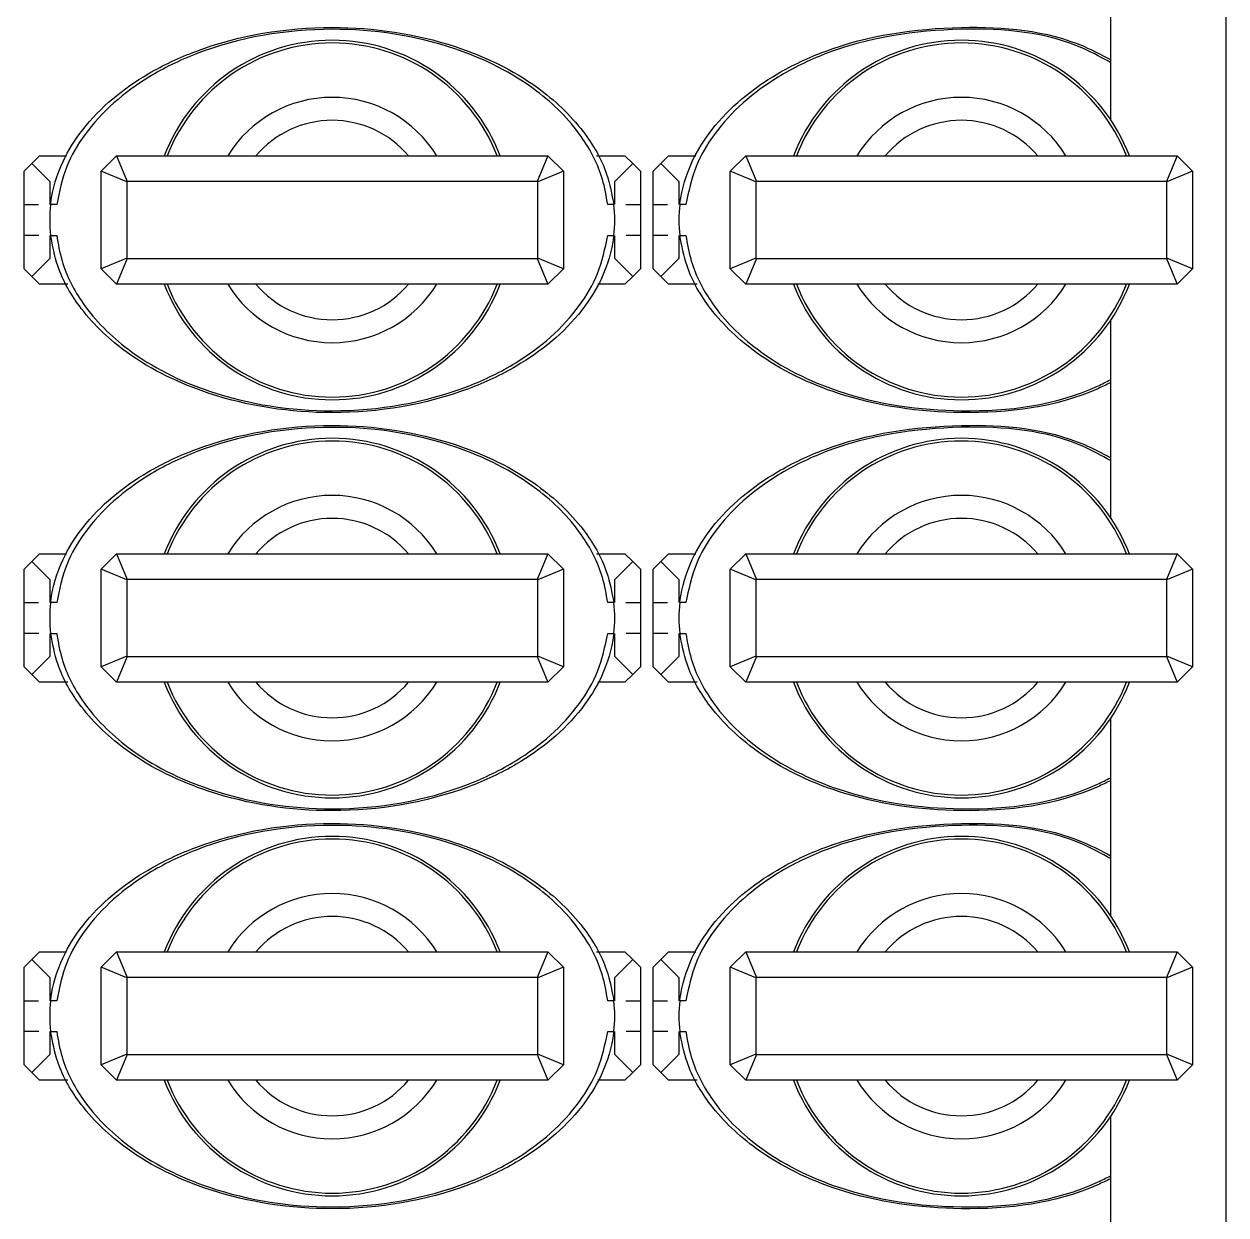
# Model space of a CAD drawing. Header units: millimetres. Extents: x 10 to 584, y 10 to 410.
# Drawn here: x 490.216 to 491.776, y 310.087 to 311.633 of the extents above; entities that cross this region are included whole.
import ezdxf

# ---------------------------------------------------------------- set-up
doc = ezdxf.new("R2010")
doc.units = ezdxf.units.MM

msp = doc.modelspace()

# ---------------------------------------------------------------- linework, layer by layer
at = {"color": 7, "linetype": 'Continuous', "lineweight": 25}
for p, q in [((491.77622, 314.51165), (491.77622, 304.51165)), ((491.62622, 311.76434), (491.62622, 311.50895)), ((490.22622, 311.45165), (490.23622, 311.46165)), ((490.23622, 311.46165), (490.27145, 311.46165)), ((490.31622, 311.44165), (490.33622, 311.46165)), ((490.33622, 311.46165), (490.89622, 311.46165)), ((490.33622, 311.46165), (490.35003, 311.42831)), ((490.89622, 311.46165), (490.88241, 311.42831)), ((490.89622, 311.46165), (490.91622, 311.44165)), ((490.95925, 311.46165), (490.99622, 311.46165)), ((490.99622, 311.46165), (491.00622, 311.45165)), ((491.04289, 311.45165), (491.05289, 311.46165)), ((491.05289, 311.46165), (491.08811, 311.46165)), ((491.13289, 311.44165), (491.15289, 311.46165)), ((491.15289, 311.46165), (491.16669, 311.42831)), ((491.15289, 311.46165), (491.71289, 311.46165)), ((491.71289, 311.46165), (491.69908, 311.42831)), ((491.71289, 311.46165), (491.73289, 311.44165)), ((490.21622, 311.44165), (490.22622, 311.45165)), ((490.21622, 311.39831), (490.21622, 311.44165)), ((490.22622, 311.45165), (490.24955, 311.42831)), ((490.31622, 311.31498), (490.31622, 311.44165)), ((490.34955, 311.42784), (490.31622, 311.44165)), ((490.91622, 311.44165), (490.88289, 311.42784)), ((490.91622, 311.44165), (490.91622, 311.31498)), ((490.98289, 311.42831), (491.00622, 311.45165)), ((491.00622, 311.45165), (491.01622, 311.44165)), ((491.01622, 311.44165), (491.01622, 311.39831)), ((491.03289, 311.44165), (491.04289, 311.45165)), ((491.03289, 311.39831), (491.03289, 311.44165)), ((491.04289, 311.45165), (491.06622, 311.42831)), ((491.13289, 311.31498), (491.13289, 311.44165)), ((491.16622, 311.42784), (491.13289, 311.44165)), ((491.73289, 311.44165), (491.69955, 311.42784)), ((491.73289, 311.44165), (491.73289, 311.31498)), ((490.24955, 311.42831), (490.24955, 311.39831)), ((490.35003, 311.42831), (490.34955, 311.42784)), ((490.34955, 311.42784), (490.34955, 311.32879)), ((490.88241, 311.42831), (490.35003, 311.42831)), ((490.88289, 311.42784), (490.88241, 311.42831)), ((490.88289, 311.32879), (490.88289, 311.42784)), ((490.98289, 311.39831), (490.98289, 311.42831)), ((491.06622, 311.42831), (491.06622, 311.39831)), ((491.16669, 311.42831), (491.16622, 311.42784)), ((491.16622, 311.42784), (491.16622, 311.32879)), ((491.69908, 311.42831), (491.16669, 311.42831)), ((491.69955, 311.42784), (491.69908, 311.42831)), ((491.69955, 311.32879), (491.69955, 311.42784)), ((490.25865, 311.39831), (490.25073, 311.39831)), ((490.98171, 311.39831), (490.97388, 311.39831)), ((491.07532, 311.39831), (491.0674, 311.39831)), ((490.21622, 311.31498), (490.21622, 311.35831)), ((490.24955, 311.35831), (490.24955, 311.32831)), ((490.25073, 311.35831), (490.25857, 311.35831)), ((490.97379, 311.35831), (490.98171, 311.35831)), ((490.98289, 311.32831), (490.98289, 311.35831)), ((491.01622, 311.35831), (491.01622, 311.31498)), ((491.03289, 311.31498), (491.03289, 311.35831)), ((491.06622, 311.35831), (491.06622, 311.32831)), ((491.0674, 311.35831), (491.07523, 311.35831)), ((490.22622, 311.30498), (490.21622, 311.31498)), ((490.24955, 311.32831), (490.22622, 311.30498)), ((490.34955, 311.32879), (490.31622, 311.31498)), ((490.33622, 311.29498), (490.31622, 311.31498)), ((490.35003, 311.32831), (490.33622, 311.29498)), ((490.34955, 311.32879), (490.35003, 311.32831)), ((490.35003, 311.32831), (490.88241, 311.32831)), ((490.88241, 311.32831), (490.88289, 311.32879)), ((490.88241, 311.32831), (490.89622, 311.29498)), ((490.91622, 311.31498), (490.88289, 311.32879)), ((490.91622, 311.31498), (490.89622, 311.29498)), ((491.00622, 311.30498), (490.98289, 311.32831)), ((491.01622, 311.31498), (491.00622, 311.30498)), ((491.04289, 311.30498), (491.03289, 311.31498)), ((491.06622, 311.32831), (491.04289, 311.30498)), ((491.16622, 311.32879), (491.13289, 311.31498)), ((491.15289, 311.29498), (491.13289, 311.31498)), ((491.16669, 311.32831), (491.15289, 311.29498)), ((491.16622, 311.32879), (491.16669, 311.32831)), ((491.16669, 311.32831), (491.69908, 311.32831)), ((491.69908, 311.32831), (491.69955, 311.32879)), ((491.69908, 311.32831), (491.71289, 311.29498)), ((491.73289, 311.31498), (491.69955, 311.32879)), ((491.73289, 311.31498), (491.71289, 311.29498)), ((490.23622, 311.29498), (490.22622, 311.30498)), ((491.00622, 311.30498), (490.99622, 311.29498)), ((491.05289, 311.29498), (491.04289, 311.30498)), ((490.27319, 311.29498), (490.23622, 311.29498)), ((490.89622, 311.29498), (490.33622, 311.29498)), ((490.99622, 311.29498), (490.96099, 311.29498)), ((491.08986, 311.29498), (491.05289, 311.29498)), ((491.71289, 311.29498), (491.15289, 311.29498)), ((491.62622, 311.24767), (491.62622, 310.99229)), ((490.22622, 310.93498), (490.23622, 310.94498)), ((490.23622, 310.94498), (490.27145, 310.94498)), ((490.31622, 310.92498), (490.33622, 310.94498)), ((490.33622, 310.94498), (490.89622, 310.94498)), ((490.33622, 310.94498), (490.35003, 310.91165)), ((490.89622, 310.94498), (490.88241, 310.91165)), ((490.89622, 310.94498), (490.91622, 310.92498)), ((490.95925, 310.94498), (490.99622, 310.94498)), ((490.99622, 310.94498), (491.00622, 310.93498)), ((491.04289, 310.93498), (491.05289, 310.94498)), ((491.05289, 310.94498), (491.08811, 310.94498)), ((491.13289, 310.92498), (491.15289, 310.94498)), ((491.15289, 310.94498), (491.71289, 310.94498)), ((491.15289, 310.94498), (491.16669, 310.91165)), ((491.71289, 310.94498), (491.69908, 310.91165)), ((491.71289, 310.94498), (491.73289, 310.92498)), ((490.21622, 310.92498), (490.22622, 310.93498)), ((490.21622, 310.88165), (490.21622, 310.92498)), ((490.22622, 310.93498), (490.24955, 310.91165)), ((490.31622, 310.79831), (490.31622, 310.92498)), ((490.34955, 310.91117), (490.31622, 310.92498)), ((490.91622, 310.92498), (490.88289, 310.91117)), ((490.91622, 310.92498), (490.91622, 310.79831)), ((490.98289, 310.91165), (491.00622, 310.93498)), ((491.00622, 310.93498), (491.01622, 310.92498)), ((491.01622, 310.92498), (491.01622, 310.88165)), ((491.03289, 310.92498), (491.04289, 310.93498)), ((491.03289, 310.88165), (491.03289, 310.92498)), ((491.04289, 310.93498), (491.06622, 310.91165)), ((491.13289, 310.79831), (491.13289, 310.92498)), ((491.16622, 310.91117), (491.13289, 310.92498)), ((491.73289, 310.92498), (491.69955, 310.91117)), ((491.73289, 310.92498), (491.73289, 310.79831)), ((490.24955, 310.91165), (490.24955, 310.88165)), ((490.35003, 310.91165), (490.34955, 310.91117)), ((490.34955, 310.91117), (490.34955, 310.81212)), ((490.88241, 310.91165), (490.35003, 310.91165)), ((490.88289, 310.91117), (490.88241, 310.91165)), ((490.88289, 310.81212), (490.88289, 310.91117)), ((490.98289, 310.88165), (490.98289, 310.91165)), ((491.06622, 310.91165), (491.06622, 310.88165)), ((491.16669, 310.91165), (491.16622, 310.91117)), ((491.16622, 310.91117), (491.16622, 310.81212)), ((491.69908, 310.91165), (491.16669, 310.91165)), ((491.69955, 310.91117), (491.69908, 310.91165)), ((491.69955, 310.81212), (491.69955, 310.91117)), ((490.25865, 310.88165), (490.25073, 310.88165)), ((490.98171, 310.88165), (490.97388, 310.88165)), ((491.07532, 310.88165), (491.0674, 310.88165)), ((490.21622, 310.79831), (490.21622, 310.84165)), ((490.24955, 310.84165), (490.24955, 310.81165)), ((490.25073, 310.84165), (490.25857, 310.84165)), ((490.97379, 310.84165), (490.98171, 310.84165)), ((490.98289, 310.81165), (490.98289, 310.84165)), ((491.01622, 310.84165), (491.01622, 310.79831)), ((491.03289, 310.79831), (491.03289, 310.84165)), ((491.06622, 310.84165), (491.06622, 310.81165)), ((491.0674, 310.84165), (491.07523, 310.84165)), ((490.24955, 310.81165), (490.22622, 310.78831)), ((490.34955, 310.81212), (490.31622, 310.79831)), ((490.35003, 310.81165), (490.33622, 310.77831)), ((490.34955, 310.81212), (490.35003, 310.81165)), ((490.35003, 310.81165), (490.88241, 310.81165)), ((490.88241, 310.81165), (490.88289, 310.81212)), ((490.88241, 310.81165), (490.89622, 310.77831)), ((490.91622, 310.79831), (490.88289, 310.81212)), ((491.00622, 310.78831), (490.98289, 310.81165)), ((491.06622, 310.81165), (491.04289, 310.78831)), ((491.16622, 310.81212), (491.13289, 310.79831)), ((491.16669, 310.81165), (491.15289, 310.77831)), ((491.16622, 310.81212), (491.16669, 310.81165)), ((491.16669, 310.81165), (491.69908, 310.81165)), ((491.69908, 310.81165), (491.69955, 310.81212)), ((491.69908, 310.81165), (491.71289, 310.77831)), ((491.73289, 310.79831), (491.69955, 310.81212)), ((490.22622, 310.78831), (490.21622, 310.79831)), ((490.23622, 310.77831), (490.22622, 310.78831)), ((490.33622, 310.77831), (490.31622, 310.79831)), ((490.91622, 310.79831), (490.89622, 310.77831)), ((491.00622, 310.78831), (490.99622, 310.77831)), ((491.01622, 310.79831), (491.00622, 310.78831)), ((491.04289, 310.78831), (491.03289, 310.79831)), ((491.05289, 310.77831), (491.04289, 310.78831)), ((491.15289, 310.77831), (491.13289, 310.79831)), ((491.73289, 310.79831), (491.71289, 310.77831)), ((490.27319, 310.77831), (490.23622, 310.77831)), ((490.89622, 310.77831), (490.33622, 310.77831)), ((490.99622, 310.77831), (490.96099, 310.77831)), ((491.08986, 310.77831), (491.05289, 310.77831)), ((491.71289, 310.77831), (491.15289, 310.77831)), ((491.62622, 310.73101), (491.62622, 310.47562)), ((490.22622, 310.41831), (490.23622, 310.42831)), ((490.23622, 310.42831), (490.27145, 310.42831)), ((490.31622, 310.40831), (490.33622, 310.42831)), ((490.33622, 310.42831), (490.35003, 310.39498)), ((490.33622, 310.42831), (490.89622, 310.42831)), ((490.89622, 310.42831), (490.88241, 310.39498)), ((490.89622, 310.42831), (490.91622, 310.40831)), ((490.95925, 310.42831), (490.99622, 310.42831)), ((490.99622, 310.42831), (491.00622, 310.41831)), ((491.04289, 310.41831), (491.05289, 310.42831)), ((491.05289, 310.42831), (491.08811, 310.42831)), ((491.13289, 310.40831), (491.15289, 310.42831)), ((491.15289, 310.42831), (491.71289, 310.42831)), ((491.15289, 310.42831), (491.16669, 310.39498)), ((491.71289, 310.42831), (491.69908, 310.39498)), ((491.71289, 310.42831), (491.73289, 310.40831)), ((490.21622, 310.40831), (490.22622, 310.41831)), ((490.22622, 310.41831), (490.24955, 310.39498)), ((490.98289, 310.39498), (491.00622, 310.41831)), ((491.00622, 310.41831), (491.01622, 310.40831)), ((491.03289, 310.40831), (491.04289, 310.41831)), ((491.04289, 310.41831), (491.06622, 310.39498)), ((490.21622, 310.36498), (490.21622, 310.40831)), ((490.24955, 310.39498), (490.24955, 310.36498)), ((490.31622, 310.28165), (490.31622, 310.40831)), ((490.34955, 310.39451), (490.31622, 310.40831)), ((490.35003, 310.39498), (490.34955, 310.39451)), ((490.34955, 310.39451), (490.34955, 310.29545)), ((490.88241, 310.39498), (490.35003, 310.39498)), ((490.88289, 310.39451), (490.88241, 310.39498)), ((490.91622, 310.40831), (490.88289, 310.39451)), ((490.88289, 310.29545), (490.88289, 310.39451)), ((490.91622, 310.40831), (490.91622, 310.28165)), ((490.98289, 310.36498), (490.98289, 310.39498)), ((491.01622, 310.40831), (491.01622, 310.36498)), ((491.03289, 310.36498), (491.03289, 310.40831)), ((491.06622, 310.39498), (491.06622, 310.36498)), ((491.13289, 310.28165), (491.13289, 310.40831)), ((491.16622, 310.39451), (491.13289, 310.40831)), ((491.16669, 310.39498), (491.16622, 310.39451)), ((491.16622, 310.39451), (491.16622, 310.29545)), ((491.69908, 310.39498), (491.16669, 310.39498)), ((491.69955, 310.39451), (491.69908, 310.39498)), ((491.73289, 310.40831), (491.69955, 310.39451)), ((491.69955, 310.29545), (491.69955, 310.39451)), ((491.73289, 310.40831), (491.73289, 310.28165)), ((490.25865, 310.36498), (490.25073, 310.36498)), ((490.98171, 310.36498), (490.97388, 310.36498)), ((491.07532, 310.36498), (491.0674, 310.36498)), ((490.21622, 310.28165), (490.21622, 310.32498)), ((490.24955, 310.32498), (490.24955, 310.29498)), ((490.25073, 310.32498), (490.25857, 310.32498)), ((490.97379, 310.32498), (490.98171, 310.32498)), ((490.98289, 310.29498), (490.98289, 310.32498)), ((491.01622, 310.32498), (491.01622, 310.28165)), ((491.03289, 310.28165), (491.03289, 310.32498)), ((491.06622, 310.32498), (491.06622, 310.29498)), ((491.0674, 310.32498), (491.07523, 310.32498)), ((490.24955, 310.29498), (490.22622, 310.27165)), ((490.34955, 310.29545), (490.31622, 310.28165)), ((490.35003, 310.29498), (490.33622, 310.26165)), ((490.34955, 310.29545), (490.35003, 310.29498)), ((490.35003, 310.29498), (490.88241, 310.29498)), ((490.88241, 310.29498), (490.88289, 310.29545)), ((490.88241, 310.29498), (490.89622, 310.26165)), ((490.91622, 310.28165), (490.88289, 310.29545)), ((491.00622, 310.27165), (490.98289, 310.29498)), ((491.06622, 310.29498), (491.04289, 310.27165)), ((491.16622, 310.29545), (491.13289, 310.28165)), ((491.16669, 310.29498), (491.15289, 310.26165)), ((491.16622, 310.29545), (491.16669, 310.29498)), ((491.16669, 310.29498), (491.69908, 310.29498)), ((491.69908, 310.29498), (491.69955, 310.29545)), ((491.69908, 310.29498), (491.71289, 310.26165)), ((491.73289, 310.28165), (491.69955, 310.29545)), ((490.22622, 310.27165), (490.21622, 310.28165)), ((490.23622, 310.26165), (490.22622, 310.27165)), ((490.33622, 310.26165), (490.31622, 310.28165)), ((490.91622, 310.28165), (490.89622, 310.26165)), ((491.00622, 310.27165), (490.99622, 310.26165)), ((491.01622, 310.28165), (491.00622, 310.27165)), ((491.04289, 310.27165), (491.03289, 310.28165)), ((491.05289, 310.26165), (491.04289, 310.27165)), ((491.15289, 310.26165), (491.13289, 310.28165)), ((491.73289, 310.28165), (491.71289, 310.26165)), ((490.27319, 310.26165), (490.23622, 310.26165)), ((490.89622, 310.26165), (490.33622, 310.26165)), ((490.99622, 310.26165), (490.96099, 310.26165)), ((491.08986, 310.26165), (491.05289, 310.26165)), ((491.71289, 310.26165), (491.15289, 310.26165)), ((491.62622, 310.21434), (491.62622, 309.95895))]:
    msp.add_line(p, q, dxfattribs=at)
for centre, start, end in [((490.61622, 311.37831), 20.92483, 159.07517), ((491.43289, 311.37831), 20.92483, 159.07517), ((490.61622, 311.37831), 200.92483, 339.07517), ((491.43289, 311.37831), 200.92483, 339.07517), ((490.61622, 310.86165), 20.92483, 159.07517), ((491.43289, 310.86165), 20.92483, 159.07517), ((490.61622, 310.86165), 200.92483, 339.07517), ((491.43289, 310.86165), 200.92483, 339.07517), ((490.61622, 310.34498), 20.92483, 159.07517), ((491.43289, 310.34498), 20.92483, 159.07517), ((490.61622, 310.34498), 200.92483, 339.07517), ((491.43289, 310.34498), 200.92483, 339.07517)]:
    msp.add_arc(centre, 0.23333, start, end, dxfattribs=at)
at = {"color": 59, "linetype": 'Continuous', "lineweight": 25}
for centre, radius, start, end in [((490.61622, 311.37831), 0.22981, 21.26068, 158.73932), ((491.43289, 311.37831), 0.22981, 21.26068, 158.73932), ((490.61622, 311.37831), 0.15921, 31.5611, 148.4389), ((491.43289, 311.37831), 0.15921, 31.5611, 148.4389), ((490.61622, 311.37831), 0.1294, 40.09101, 139.90899), ((491.43289, 311.37831), 0.1294, 40.09101, 139.90899), ((490.61622, 311.37831), 0.22981, 201.26068, 338.73932), ((490.61622, 311.37831), 0.15921, 211.5611, 328.4389), ((490.61622, 311.37831), 0.1294, 220.09101, 319.90899), ((491.43289, 311.37831), 0.22981, 201.26068, 338.73932), ((491.43289, 311.37831), 0.15921, 211.5611, 328.4389), ((491.43289, 311.37831), 0.1294, 220.09101, 319.90899), ((490.61622, 310.86165), 0.22981, 21.26068, 158.73932), ((491.43289, 310.86165), 0.22981, 21.26068, 158.73932), ((490.61622, 310.86165), 0.15921, 31.5611, 148.4389), ((491.43289, 310.86165), 0.15921, 31.5611, 148.4389), ((490.61622, 310.86165), 0.1294, 40.09101, 139.90899), ((491.43289, 310.86165), 0.1294, 40.09101, 139.90899), ((490.61622, 310.86165), 0.22981, 201.26068, 338.73932), ((490.61622, 310.86165), 0.15921, 211.5611, 328.4389), ((490.61622, 310.86165), 0.1294, 220.09101, 319.90899), ((491.43289, 310.86165), 0.22981, 201.26068, 338.73932), ((491.43289, 310.86165), 0.15921, 211.5611, 328.4389), ((491.43289, 310.86165), 0.1294, 220.09101, 319.90899), ((490.61622, 310.34498), 0.22981, 21.26068, 158.73932), ((491.43289, 310.34498), 0.22981, 21.26068, 158.73932), ((490.61622, 310.34498), 0.15921, 31.5611, 148.4389), ((491.43289, 310.34498), 0.15921, 31.5611, 148.4389), ((490.61622, 310.34498), 0.1294, 40.09101, 139.90899), ((491.43289, 310.34498), 0.1294, 40.09101, 139.90899), ((490.61622, 310.34498), 0.22981, 201.26068, 338.73932), ((490.61622, 310.34498), 0.15921, 211.5611, 328.4389), ((490.61622, 310.34498), 0.1294, 220.09101, 319.90899), ((491.43289, 310.34498), 0.22981, 201.26068, 338.73932), ((491.43289, 310.34498), 0.15921, 211.5611, 328.4389), ((491.43289, 310.34498), 0.1294, 220.09101, 319.90899)]:
    msp.add_arc(centre, radius, start, end, dxfattribs=at)
at = {"color": 7, "linetype": 'Continuous', "lineweight": 25}
for centre, start_param, end_param in [((490.61622, 311.37831), 6.2030997, 6.3632709), ((490.61622, 311.37831), 3.0615071, 3.2216782), ((491.43289, 311.37831), 6.2030997, 6.3632709), ((490.61622, 310.86165), 6.2030997, 6.3632709), ((490.61622, 310.86165), 3.0615071, 3.2216782), ((491.43289, 310.86165), 6.2030997, 6.3632709), ((490.61622, 310.34498), 6.2030997, 6.3632709), ((490.61622, 310.34498), 3.0615071, 3.2216782), ((491.43289, 310.34498), 6.2030997, 6.3632709)]:
    msp.add_ellipse(centre, major_axis=(-0.36667, 0), ratio=0.6818182, start_param=start_param, end_param=end_param, dxfattribs=at)
for points, knots in [([(490.25073, 311.39831), (490.2508, 311.39888), (490.25313, 311.41814), (490.26366, 311.45289), (490.3023, 311.51446), (490.36328, 311.56381), (490.47221, 311.61455), (490.61034, 311.63723), (490.76429, 311.61443), (490.87545, 311.56151), (490.94065, 311.50054), (490.97268, 311.44577), (490.97917, 311.41167), (490.98171, 311.39831)], [0, 0, 0, 0, 0.0018163, 0.0623534, 0.1143667, 0.233959, 0.3073793, 0.4998825, 0.6727703, 0.8005481, 0.8889323, 0.9564828, 1, 1, 1, 1]), ([(490.97388, 311.39831), (490.97196, 311.40936), (490.9665, 311.4408), (490.9383, 311.49457), (490.87492, 311.55739), (490.76422, 311.6118), (490.61028, 311.635), (490.47226, 311.61167), (490.36399, 311.55945), (490.30494, 311.50856), (490.26881, 311.44746), (490.26211, 311.41507), (490.25865, 311.39831)], [0, 0, 0, 0, 0.0365567, 0.1040975, 0.1943714, 0.3245734, 0.5003947, 0.6961333, 0.770877, 0.8925039, 0.9444139, 1, 1, 1, 1]), ([(491.0674, 311.39831), (491.06746, 311.39888), (491.06979, 311.41814), (491.08032, 311.45289), (491.11898, 311.51446), (491.17992, 311.56375), (491.28899, 311.61477), (491.42583, 311.63483), (491.55627, 311.62371), (491.61507, 311.59248), (491.62622, 311.58656)], [0, 0, 0, 0, 0.0025465, 0.08742224, 0.16034706, 0.32802069, 0.43095915, 0.70085709, 0.94325333, 1, 1, 1, 1]), ([(490.21622, 311.39831), (490.2171, 311.39831), (490.21842, 311.39831), (490.23077, 311.39831), (490.23484, 311.39831)], [0, 0, 0, 0, 0.6701369, 1, 1, 1, 1]), ([(490.99719, 311.39831), (491.00026, 311.39831), (491.01188, 311.39831), (491.01573, 311.39831), (491.01615, 311.39831), (491.01622, 311.39831)], [0, 0, 0, 0, 0.2301759, 0.8737531, 1, 1, 1, 1]), ([(491.03289, 311.39831), (491.03377, 311.39831), (491.03509, 311.39831), (491.04743, 311.39831), (491.05151, 311.39831)], [0, 0, 0, 0, 0.6701369, 1, 1, 1, 1]), ([(490.23525, 311.35831), (490.23218, 311.35831), (490.22056, 311.35831), (490.21671, 311.35831), (490.21629, 311.35831), (490.21622, 311.35831)], [0, 0, 0, 0, 0.2301759, 0.8737531, 1, 1, 1, 1]), ([(490.98171, 311.35831), (490.98164, 311.35775), (490.97931, 311.33849), (490.96879, 311.30374), (490.93014, 311.24217), (490.86916, 311.19282), (490.76023, 311.14208), (490.6221, 311.11939), (490.46815, 311.1422), (490.35699, 311.19512), (490.29179, 311.25608), (490.25976, 311.31085), (490.25327, 311.34495), (490.25073, 311.35831)], [0, 0, 0, 0, 0.0018163, 0.0623534, 0.1143667, 0.233959, 0.3073793, 0.4998825, 0.6727703, 0.8005481, 0.8889323, 0.9564828, 1, 1, 1, 1]), ([(490.25857, 311.35831), (490.26048, 311.34727), (490.26594, 311.31583), (490.29414, 311.26206), (490.35752, 311.19924), (490.46823, 311.14483), (490.62216, 311.12163), (490.76018, 311.14496), (490.86845, 311.19718), (490.9275, 311.24807), (490.96363, 311.30916), (490.97033, 311.34156), (490.97379, 311.35831)], [0, 0, 0, 0, 0.03655668, 0.10409746, 0.19437138, 0.32457341, 0.50039468, 0.69613329, 0.77087697, 0.89250391, 0.94441391, 1, 1, 1, 1]), ([(491.01622, 311.35831), (491.01534, 311.35831), (491.01402, 311.35831), (491.00167, 311.35831), (490.9976, 311.35831)], [0, 0, 0, 0, 0.6701369, 1, 1, 1, 1]), ([(491.05191, 311.35831), (491.04885, 311.35831), (491.03723, 311.35831), (491.03338, 311.35831), (491.03296, 311.35831), (491.03289, 311.35831)], [0, 0, 0, 0, 0.2301759, 0.8737531, 1, 1, 1, 1]), ([(491.62622, 311.1671), (491.6208, 311.16447), (491.56148, 311.13564), (491.43814, 311.12082), (491.28493, 311.14194), (491.17364, 311.19516), (491.10846, 311.25608), (491.07643, 311.31086), (491.06994, 311.34495), (491.0674, 311.35831)], [0, 0, 0, 0, 0.02718309, 0.29756252, 0.54039118, 0.71986083, 0.8440004, 0.93887818, 1, 1, 1, 1]), ([(490.25073, 310.88165), (490.2508, 310.88221), (490.25313, 310.90147), (490.26366, 310.93622), (490.3023, 310.99779), (490.36328, 311.04714), (490.47221, 311.09788), (490.61034, 311.12057), (490.76429, 311.09776), (490.87545, 311.04484), (490.94065, 310.98388), (490.97268, 310.92911), (490.97917, 310.89501), (490.98171, 310.88165)], [0, 0, 0, 0, 0.0018163, 0.0623534, 0.1143667, 0.233959, 0.3073793, 0.4998825, 0.6727703, 0.8005481, 0.8889323, 0.9564828, 1, 1, 1, 1]), ([(491.0674, 310.88165), (491.06746, 310.88221), (491.06979, 310.90147), (491.08032, 310.93622), (491.11898, 310.9978), (491.17992, 311.04708), (491.28899, 311.09811), (491.42583, 311.11817), (491.55627, 311.10704), (491.61507, 311.07581), (491.62622, 311.06989)], [0, 0, 0, 0, 0.0025465, 0.08742224, 0.16034706, 0.32802069, 0.43095915, 0.70085709, 0.94325333, 1, 1, 1, 1]), ([(490.97388, 310.88165), (490.97196, 310.89269), (490.9665, 310.92413), (490.9383, 310.9779), (490.87492, 311.04072), (490.76422, 311.09513), (490.61028, 311.11833), (490.47226, 311.095), (490.36399, 311.04278), (490.30494, 310.99189), (490.26881, 310.9308), (490.26211, 310.8984), (490.25865, 310.88165)], [0, 0, 0, 0, 0.0365567, 0.1040975, 0.1943714, 0.3245734, 0.5003947, 0.6961333, 0.770877, 0.8925039, 0.9444139, 1, 1, 1, 1]), ([(490.21622, 310.88165), (490.2171, 310.88165), (490.21842, 310.88165), (490.23077, 310.88165), (490.23484, 310.88165)], [0, 0, 0, 0, 0.6701369, 1, 1, 1, 1]), ([(490.99719, 310.88165), (491.00026, 310.88165), (491.01188, 310.88165), (491.01573, 310.88165), (491.01615, 310.88165), (491.01622, 310.88165)], [0, 0, 0, 0, 0.2301759, 0.8737531, 1, 1, 1, 1]), ([(491.03289, 310.88165), (491.03377, 310.88165), (491.03509, 310.88165), (491.04743, 310.88165), (491.05151, 310.88165)], [0, 0, 0, 0, 0.6701369, 1, 1, 1, 1]), ([(490.23525, 310.84165), (490.23218, 310.84165), (490.22056, 310.84165), (490.21671, 310.84165), (490.21629, 310.84165), (490.21622, 310.84165)], [0, 0, 0, 0, 0.2301759, 0.8737531, 1, 1, 1, 1]), ([(490.98171, 310.84165), (490.98164, 310.84109), (490.97931, 310.82182), (490.96879, 310.78707), (490.93014, 310.72551), (490.86916, 310.67615), (490.76023, 310.62541), (490.6221, 310.60273), (490.46815, 310.62554), (490.35699, 310.67846), (490.29179, 310.73942), (490.25976, 310.79419), (490.25327, 310.82829), (490.25073, 310.84165)], [0, 0, 0, 0, 0.0018163, 0.0623534, 0.1143667, 0.233959, 0.3073793, 0.4998825, 0.6727703, 0.8005481, 0.8889323, 0.9564828, 1, 1, 1, 1]), ([(490.25857, 310.84165), (490.26048, 310.83061), (490.26594, 310.79916), (490.29414, 310.74539), (490.35752, 310.68257), (490.46823, 310.62817), (490.62216, 310.60496), (490.76018, 310.62829), (490.86845, 310.68051), (490.9275, 310.7314), (490.96363, 310.7925), (490.97033, 310.82489), (490.97379, 310.84165)], [0, 0, 0, 0, 0.03655668, 0.10409746, 0.19437138, 0.32457341, 0.50039468, 0.69613329, 0.77087697, 0.89250391, 0.94441391, 1, 1, 1, 1]), ([(491.01622, 310.84165), (491.01534, 310.84165), (491.01402, 310.84165), (491.00167, 310.84165), (490.9976, 310.84165)], [0, 0, 0, 0, 0.6701369, 1, 1, 1, 1]), ([(491.05191, 310.84165), (491.04885, 310.84165), (491.03723, 310.84165), (491.03338, 310.84165), (491.03296, 310.84165), (491.03289, 310.84165)], [0, 0, 0, 0, 0.2301759, 0.8737531, 1, 1, 1, 1]), ([(491.62622, 310.65043), (491.6208, 310.6478), (491.56148, 310.61897), (491.43814, 310.60415), (491.28493, 310.62527), (491.17364, 310.6785), (491.10846, 310.73941), (491.07643, 310.79419), (491.06994, 310.82829), (491.0674, 310.84165)], [0, 0, 0, 0, 0.0271831, 0.2975625, 0.5403912, 0.7198608, 0.8440004, 0.9388782, 1, 1, 1, 1]), ([(491.0674, 310.36498), (491.06746, 310.36554), (491.06979, 310.38481), (491.08032, 310.41955), (491.11898, 310.48113), (491.17992, 310.53041), (491.28899, 310.58144), (491.42583, 310.6015), (491.55627, 310.59037), (491.61507, 310.55915), (491.62622, 310.55322)], [0, 0, 0, 0, 0.0025465, 0.08742224, 0.16034706, 0.32802069, 0.43095915, 0.70085709, 0.94325333, 1, 1, 1, 1]), ([(490.25073, 310.36498), (490.2508, 310.36554), (490.25313, 310.38481), (490.26366, 310.41956), (490.3023, 310.48112), (490.36328, 310.53048), (490.47221, 310.58121), (490.61034, 310.6039), (490.76429, 310.58109), (490.87545, 310.52817), (490.94065, 310.46721), (490.97268, 310.41244), (490.97917, 310.37834), (490.98171, 310.36498)], [0, 0, 0, 0, 0.0018163, 0.0623534, 0.1143667, 0.233959, 0.3073793, 0.4998825, 0.6727703, 0.8005481, 0.8889323, 0.9564828, 1, 1, 1, 1]), ([(490.97388, 310.36498), (490.97196, 310.37602), (490.9665, 310.40747), (490.9383, 310.46124), (490.87492, 310.52406), (490.76422, 310.57846), (490.61028, 310.60167), (490.47226, 310.57834), (490.36399, 310.52612), (490.30494, 310.47522), (490.26881, 310.41413), (490.26211, 310.38173), (490.25865, 310.36498)], [0, 0, 0, 0, 0.0365567, 0.1040975, 0.1943714, 0.3245734, 0.5003947, 0.6961333, 0.770877, 0.8925039, 0.9444139, 1, 1, 1, 1]), ([(490.21622, 310.36498), (490.2171, 310.36498), (490.21842, 310.36498), (490.23077, 310.36498), (490.23484, 310.36498)], [0, 0, 0, 0, 0.6701369, 1, 1, 1, 1]), ([(490.99719, 310.36498), (491.00026, 310.36498), (491.01188, 310.36498), (491.01573, 310.36498), (491.01615, 310.36498), (491.01622, 310.36498)], [0, 0, 0, 0, 0.2301759, 0.8737531, 1, 1, 1, 1]), ([(491.03289, 310.36498), (491.03377, 310.36498), (491.03509, 310.36498), (491.04743, 310.36498), (491.05151, 310.36498)], [0, 0, 0, 0, 0.6701369, 1, 1, 1, 1]), ([(490.23525, 310.32498), (490.23218, 310.32498), (490.22056, 310.32498), (490.21671, 310.32498), (490.21629, 310.32498), (490.21622, 310.32498)], [0, 0, 0, 0, 0.2301759, 0.8737531, 1, 1, 1, 1]), ([(490.98171, 310.32498), (490.98164, 310.32442), (490.97931, 310.30515), (490.96879, 310.27041), (490.93014, 310.20884), (490.86916, 310.15948), (490.76023, 310.10875), (490.6221, 310.08606), (490.46815, 310.10887), (490.35699, 310.16179), (490.29179, 310.22275), (490.25976, 310.27752), (490.25327, 310.31162), (490.25073, 310.32498)], [0, 0, 0, 0, 0.0018163, 0.0623534, 0.1143667, 0.233959, 0.3073793, 0.4998825, 0.6727703, 0.8005481, 0.8889323, 0.9564828, 1, 1, 1, 1]), ([(490.25857, 310.32498), (490.26048, 310.31394), (490.26594, 310.2825), (490.29414, 310.22872), (490.35752, 310.1659), (490.46823, 310.1115), (490.62216, 310.08829), (490.76018, 310.11162), (490.86845, 310.16384), (490.9275, 310.21474), (490.96363, 310.27583), (490.97033, 310.30823), (490.97379, 310.32498)], [0, 0, 0, 0, 0.03655668, 0.10409746, 0.19437138, 0.32457341, 0.50039468, 0.69613329, 0.77087697, 0.89250391, 0.94441391, 1, 1, 1, 1]), ([(491.01622, 310.32498), (491.01534, 310.32498), (491.01402, 310.32498), (491.00167, 310.32498), (490.9976, 310.32498)], [0, 0, 0, 0, 0.6701369, 1, 1, 1, 1]), ([(491.05191, 310.32498), (491.04885, 310.32498), (491.03723, 310.32498), (491.03338, 310.32498), (491.03296, 310.32498), (491.03289, 310.32498)], [0, 0, 0, 0, 0.2301759, 0.8737531, 1, 1, 1, 1]), ([(491.62622, 310.13377), (491.6208, 310.13113), (491.56148, 310.10231), (491.43814, 310.08749), (491.28493, 310.10861), (491.17364, 310.16183), (491.10846, 310.22274), (491.07643, 310.27752), (491.06994, 310.31162), (491.0674, 310.32498)], [0, 0, 0, 0, 0.0271831, 0.2975625, 0.5403912, 0.7198608, 0.8440004, 0.9388782, 1, 1, 1, 1])]:
    msp.add_open_spline(points, degree=3, knots=knots, dxfattribs=at)
at = {"color": 59, "linetype": 'Continuous', "lineweight": 25}
for points, knots in [([(491.62622, 311.58287), (491.61498, 311.58907), (491.55653, 311.62129), (491.4257, 311.63253), (491.28904, 311.6119), (491.18063, 311.55938), (491.12161, 311.50857), (491.08548, 311.44746), (491.07878, 311.41507), (491.07532, 311.39831)], [0, 0, 0, 0, 0.0583791, 0.3034938, 0.5763755, 0.6805766, 0.8501383, 0.9225067, 1, 1, 1, 1]), ([(491.07523, 311.35831), (491.07715, 311.34727), (491.08261, 311.31583), (491.11081, 311.26205), (491.17417, 311.19928), (491.28502, 311.14456), (491.43814, 311.12309), (491.56174, 311.13835), (491.6207, 311.16814), (491.62622, 311.17093)], [0, 0, 0, 0, 0.051031, 0.1453139, 0.2713309, 0.4530853, 0.6985213, 0.9717608, 1, 1, 1, 1]), ([(491.62622, 311.0662), (491.61498, 311.0724), (491.55653, 311.10463), (491.4257, 311.11587), (491.28904, 311.09524), (491.18063, 311.04272), (491.12161, 310.9919), (491.08548, 310.9308), (491.07878, 310.8984), (491.07532, 310.88165)], [0, 0, 0, 0, 0.0583791, 0.3034938, 0.5763755, 0.6805766, 0.8501383, 0.9225067, 1, 1, 1, 1]), ([(491.07523, 310.84165), (491.07715, 310.83061), (491.08261, 310.79916), (491.11081, 310.74538), (491.17417, 310.68261), (491.28502, 310.62789), (491.43814, 310.60643), (491.56174, 310.62168), (491.6207, 310.65147), (491.62622, 310.65426)], [0, 0, 0, 0, 0.051031, 0.1453139, 0.2713309, 0.4530853, 0.6985213, 0.9717608, 1, 1, 1, 1]), ([(491.62622, 310.54953), (491.61498, 310.55573), (491.55653, 310.58796), (491.4257, 310.5992), (491.28904, 310.57857), (491.18063, 310.52605), (491.12161, 310.47523), (491.08548, 310.41413), (491.07878, 310.38173), (491.07532, 310.36498)], [0, 0, 0, 0, 0.0583791, 0.3034938, 0.5763755, 0.6805766, 0.8501383, 0.9225067, 1, 1, 1, 1]), ([(491.07523, 310.32498), (491.07715, 310.31394), (491.08261, 310.2825), (491.11081, 310.22872), (491.17417, 310.16595), (491.28502, 310.11123), (491.43814, 310.08976), (491.56174, 310.10501), (491.6207, 310.1348), (491.62622, 310.13759)], [0, 0, 0, 0, 0.051031, 0.1453139, 0.2713309, 0.4530853, 0.6985213, 0.9717608, 1, 1, 1, 1])]:
    msp.add_open_spline(points, degree=3, knots=knots, dxfattribs=at)
at = {"color": 7, "linetype": 'Continuous', "lineweight": 25}
for points in [[(490.21622, 311.35831), (490.21622, 311.36498), (490.21622, 311.37831), (490.21622, 311.39165), (490.21622, 311.39831)], [(491.01622, 311.39831), (491.01622, 311.39165), (491.01622, 311.37831), (491.01622, 311.36498), (491.01622, 311.35831)], [(491.03289, 311.35831), (491.03289, 311.36498), (491.03289, 311.37831), (491.03289, 311.39165), (491.03289, 311.39831)], [(490.21622, 310.84165), (490.21622, 310.84831), (490.21622, 310.86165), (490.21622, 310.87498), (490.21622, 310.88165)], [(491.01622, 310.88165), (491.01622, 310.87498), (491.01622, 310.86165), (491.01622, 310.84831), (491.01622, 310.84165)], [(491.03289, 310.84165), (491.03289, 310.84831), (491.03289, 310.86165), (491.03289, 310.87498), (491.03289, 310.88165)], [(490.21622, 310.32498), (490.21622, 310.33165), (490.21622, 310.34498), (490.21622, 310.35831), (490.21622, 310.36498)], [(491.01622, 310.36498), (491.01622, 310.35831), (491.01622, 310.34498), (491.01622, 310.33165), (491.01622, 310.32498)], [(491.03289, 310.32498), (491.03289, 310.33165), (491.03289, 310.34498), (491.03289, 310.35831), (491.03289, 310.36498)]]:
    msp.add_open_spline(points, degree=3, dxfattribs=at)

doc.saveas('drawing.dxf')
